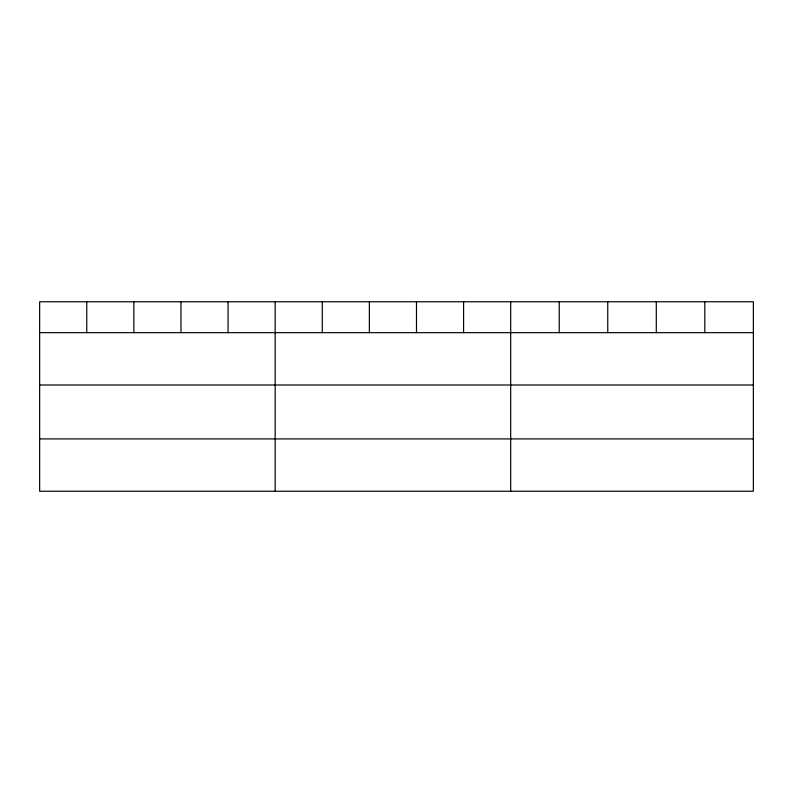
<?xml version="1.0" encoding="UTF-8"?>
<svg xmlns="http://www.w3.org/2000/svg" width="793" height="793" viewBox="0 0 793 793"><rect width="100%" height="100%" fill="white"/><g stroke="black" fill="none" stroke-linecap="round" stroke-linejoin="round"><path stroke-width="1.19" d="M753.35 332.663L753.35 491.244L39.65 491.244L39.65 301.756L753.35 301.756L753.35 332.663L39.65 332.663M39.65 385.001L753.35 385.001M39.65 438.916L753.35 438.916M704.818 301.756L704.818 332.663M656.287 301.756L656.287 332.663M607.755 301.756L607.755 332.663M559.224 301.756L559.224 332.663M510.692 301.756L510.692 491.244M463.588 301.756L463.588 332.663M416.484 301.756L416.484 332.663M369.379 301.756L369.379 332.663M322.275 301.756L322.275 332.663M275.171 301.756L275.171 491.244M228.067 301.756L228.067 332.663M180.963 301.756L180.963 332.663M133.858 301.756L133.858 332.663M86.754 301.756L86.754 332.663"/></g></svg>
